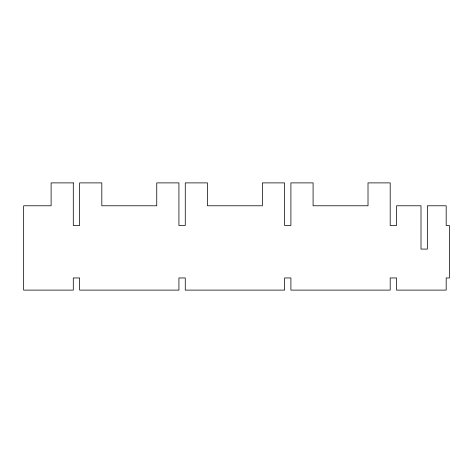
<?xml version="1.0" encoding="UTF-8"?>
<svg xmlns="http://www.w3.org/2000/svg" width="473" height="473" viewBox="0 0 473 473"><rect width="100%" height="100%" fill="white"/><g stroke="black" fill="none" stroke-linecap="round" stroke-linejoin="round"><path stroke-width="0.71" d="M73.297 182.891L51.114 182.891L51.114 205.779L23.65 205.779L23.65 290.109L73.297 290.109L73.297 277.958L79.635 277.958L79.635 290.109L178.93 290.109L178.93 277.958L185.268 277.958L185.268 290.109L284.563 290.109L284.563 277.958L290.901 277.958L290.901 290.109L390.195 290.109L390.195 277.958L396.534 277.958L396.534 290.109L446.181 290.109L446.181 277.958L449.35 277.958L449.35 225.497L446.181 225.497L446.181 205.779L427.344 205.779L427.344 249.088L421.005 249.088L421.005 205.779L396.534 205.779L396.534 225.497L390.195 225.497L390.195 182.891L368.012 182.891L368.012 205.779L313.085 205.779L313.085 182.891L290.901 182.891L290.901 225.497L284.563 225.497L284.563 182.891L262.379 182.891L262.379 205.779L207.452 205.779L207.452 182.891L185.268 182.891L185.268 225.497L178.93 225.497L178.93 182.891L156.746 182.891L156.746 205.779L101.819 205.779L101.819 182.891L79.635 182.891L79.635 225.497L73.297 225.497L73.297 182.891"/></g></svg>
